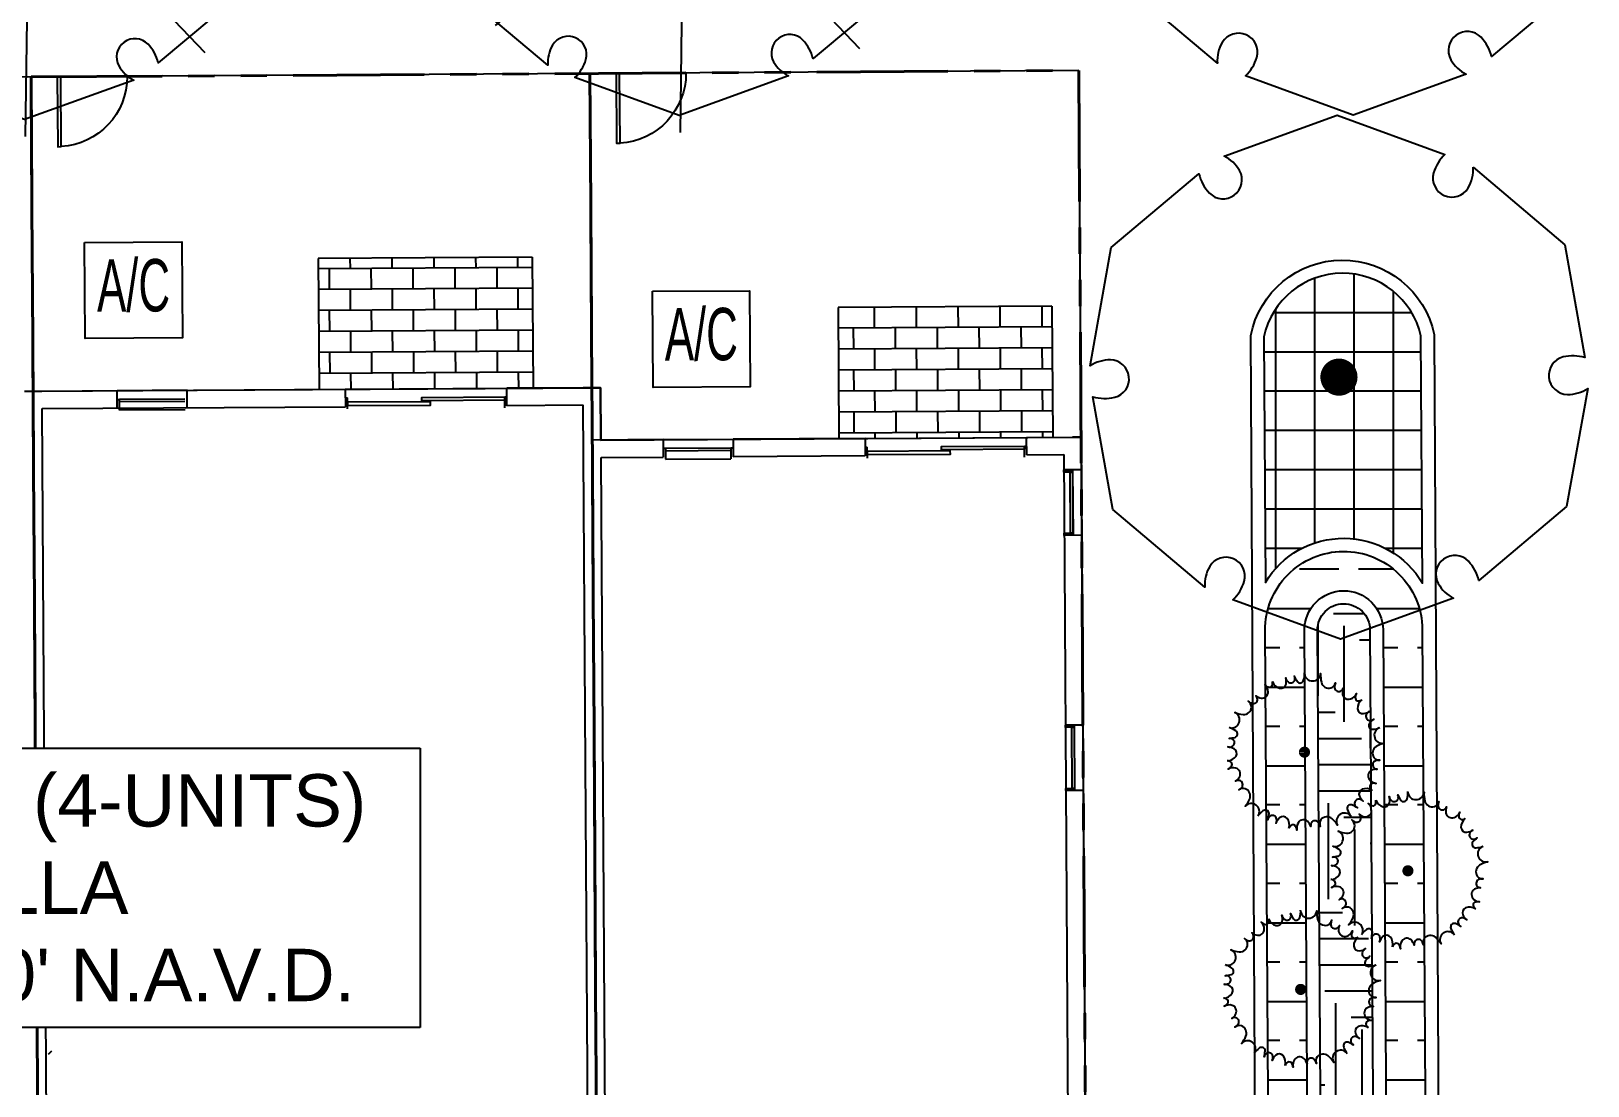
# Model space of a CAD drawing. Header units: feet. Extents: x 919634 to 928945, y 707022 to 708026.
# Drawn here: x 920405.6 to 920465.1, y 707134.8 to 707175.1 of the extents above; entities that cross this region are included whole.
import ezdxf

# ---------------------------------------------------------------- set-up
doc = ezdxf.new("R2010")
doc.units = ezdxf.units.FT
doc.header["$LTSCALE"] = 20
doc.header["$MEASUREMENT"] = 0
doc.linetypes.add('Site Plan$0$PHANTOM2', pattern=[1.25, 0.625, -0.125, 0.125, -0.125, 0.125, -0.125])
for name, color, linetype in [('-u-site-xref', 7, 'Continuous'), ('L-002', 15, 'Continuous'), ('LK-TREE-013M', 6, 'Continuous'), ('LK-TREE-025M', 2, 'Continuous'), ('LK-TREE-035M', 123, 'Continuous'), ('LK-TREE-050M', 2, 'Continuous'), ('LK-TREE-TRNK', 32, 'Continuous'), ('LP-PATT-GRND', 251, 'Continuous'), ('LP-PATT-SHAR', 4, 'Continuous'), ('LP-SHAR-BRDR-CONT', 123, 'Continuous'), ('LP-TREE', 15, 'Continuous'), ('Site Plan$0$-u-site-bldg ID', 7, 'Continuous'), ('Site Plan$0$-u-site-bldg_interior', 252, 'Continuous'), ('Site Plan$0$-u-site-fence', 4, 'Site Plan$0$FENCELINE1'), ('Site Plan$0$A-DOOR-EXT_WINDOWS', 253, 'Continuous'), ('Site Plan$0$A-HVAC-EXT', 253, 'Continuous'), ('Site Plan$0$A-STAIR', 254, 'Continuous'), ('Site Plan$0$SP-LOT PAVERS', 254, 'Continuous')]:
    doc.layers.add(name, color=color, linetype=linetype)
for name, color, linetype, lineweight in [('Site Plan$0$SP-LOT LINES', 252, 'Site Plan$0$PHANTOM2', 40), ('Site Plan$0$SP-SIDEWALK', 2, 'Continuous', 25), ('SP-BUILDING-FOOTPRINT', 1, 'Continuous', 25)]:
    doc.layers.add(name, color=color, linetype=linetype, lineweight=lineweight)
doc.layers.get('-u-site-xref').off()
doc.styles.add('Site Plan$0$ARIAL', font='arial.ttf')
doc.linetypes.add('Site Plan$0$FENCELINE1', pattern='A,0.25,-0.1,[133,ltypeshp.shx,S=0.1,R=0,X=-0.1,Y=0],-0.1,1', length=1.45)
pattern_1 = [(0.35915013, (1668.2809, -7750.9753), (-0.005014649, 0.79998428316), []), (90.35915013, (1668.2809, -7750.9753), (-0.8049989322, 0.79496963414), [0.8, -0.8])]

# ---------------------------------------------------------------- blocks, each defined once
blk = doc.blocks.new('Site Plan$0$A$C05C92244')
at = {"layer": 'Site Plan$0$A-DOOR-EXT_WINDOWS'}
blk.add_lwpolyline([(32, 32.05), (32, 0.04), (30.4, 0.04), (30.4, 32.05)], close=True, dxfattribs=at)
blk.add_arc((32.08, 32.08), 32.08, 180.05734, 267.00506, dxfattribs=at)
blk = doc.blocks.new('Site Plan')
at = {"layer": 'Site Plan$0$SP-LOT PAVERS', "extrusion": (1.16656e-06, -0.0001861, 1)}
h = blk.add_hatch(dxfattribs=at)
h.set_pattern_fill('AR-B816', color=256, scale=0.1, angle=0.35915)
h.set_pattern_definition(pattern_1)
h.paths.add_polyline_path([(920424.752, 707166.474), (920416.586, 707166.422), (920416.617, 707161.422), (920424.784, 707161.474)])
h = blk.add_hatch(dxfattribs=at)
h.set_pattern_fill('AR-B816', color=256, scale=0.1, angle=0.35915)
h.set_pattern_definition(pattern_1)
h.paths.add_polyline_path([(920444.595, 707164.598), (920436.429, 707164.547), (920436.46, 707159.547), (920444.627, 707159.598)])
at = {"layer": 'Site Plan$0$-u-site-bldg_interior', "extrusion": (1.16656e-06, -0.0001861, 1)}
for p, q in [((920405.365, 707161.364, 0.015), (920406.034, 707161.368, 0.015)), ((920406.034, 707161.368, 0.015), (920417.617, 707161.441, 0.015)), ((920411.575, 707161.403, 0.015), (920408.909, 707161.386, 0.015)), ((920408.913, 707160.72, 0.014), (920408.909, 707161.386, 0.015)), ((920411.58, 707160.736, 0.014), (920411.575, 707161.403, 0.015)), ((920417.617, 707161.441, 0.015), (920423.784, 707161.479, 0.015)), ((920417.617, 707161.441, 0.015), (920423.784, 707161.479, 0.015)), ((920417.617, 707161.441, 0.015), (920417.621, 707160.774, 0.014)), ((920426.7, 707161.498, 0.015), (920423.784, 707161.479, 0.015)), ((920423.788, 707160.813, 0.014), (920423.784, 707161.479, 0.015)), ((920427.365, 707161.502, 0.015), (920426.7, 707161.498, 0.015)), ((920427.377, 707159.502, 0.014), (920427.365, 707161.502, 0.015)), ((920406.038, 707160.702, 0.014), (920417.621, 707160.774, 0.014)), ((920406.279, 707122.286, 0.007), (920406.038, 707160.702, 0.014)), ((920408.911, 707161.049, 0.014), (920408.994, 707161.05, 0.014)), ((920408.997, 707160.637, 0.014), (920408.994, 707161.05, 0.014)), ((920411.494, 707161.065, 0.014), (920408.996, 707161.05, 0.014)), ((920411.495, 707160.973, 0.014), (920408.997, 707160.957, 0.014)), ((920411.497, 707160.652, 0.014), (920408.997, 707160.637, 0.014)), ((920417.619, 707161.111, 0.014), (920417.702, 707161.112, 0.014)), ((920417.705, 707160.691, 0.014), (920417.702, 707161.112, 0.014)), ((920423.702, 707161.15, 0.014), (920423.786, 707161.15, 0.014)), ((920423.705, 707160.729, 0.014), (920423.702, 707161.15, 0.014)), ((920426.704, 707160.831, 0.014), (920423.788, 707160.813, 0.014)), ((920426.945, 707122.415, 0.007), (920426.704, 707160.831, 0.014)), ((920429.752, 707159.517, 0.014), (920432.419, 707159.534, 0.014)), ((920429.752, 707159.517, 0.014), (920429.756, 707158.85, 0.014)), ((920437.46, 707159.565, 0.014), (920432.419, 707159.534, 0.014)), ((920432.419, 707159.534, 0.014), (920432.423, 707158.867, 0.014)), ((920437.46, 707159.565, 0.014), (920443.627, 707159.604, 0.014)), ((920437.46, 707159.565, 0.014), (920443.627, 707159.604, 0.014)), ((920437.46, 707159.565, 0.014), (920437.464, 707158.898, 0.014)), ((920443.627, 707159.604, 0.014), (920445.377, 707159.615, 0.014)), ((920443.631, 707158.937, 0.014), (920443.627, 707159.604, 0.014)), ((920445.71, 707159.617, 0.014), (920445.377, 707159.615, 0.014)), ((920445.959, 707119.868, 0.007), (920445.71, 707159.617, 0.014)), ((920427.381, 707158.835, 0.014), (920429.756, 707158.85, 0.014)), ((920427.622, 707120.419, 0.007), (920427.381, 707158.835, 0.014)), ((920429.754, 707159.188, 0.014), (920429.837, 707159.188, 0.014)), ((920429.837, 707159.188, 0.014), (920432.337, 707159.204, 0.014)), ((920429.837, 707159.188, 0.014), (920429.84, 707158.767, 0.014)), ((920429.838, 707159.095, 0.014), (920432.338, 707159.111, 0.014)), ((920432.337, 707159.204, 0.014), (920432.421, 707159.204, 0.014)), ((920432.337, 707159.204, 0.014), (920432.34, 707158.783, 0.014)), ((920437.464, 707158.898, 0.014), (920432.423, 707158.867, 0.014)), ((920437.462, 707159.236, 0.014), (920437.546, 707159.236, 0.014)), ((920437.548, 707158.816, 0.014), (920437.546, 707159.236, 0.014)), ((920443.546, 707159.274, 0.014), (920443.629, 707159.274, 0.014)), ((920443.548, 707158.853, 0.014), (920443.546, 707159.274, 0.014)), ((920443.631, 707158.937, 0.014), (920445.048, 707158.946, 0.014)), ((920445.048, 707158.946, 0.014), (920445.272, 707123.197, 0.007)), ((920429.84, 707158.767, 0.014), (920432.34, 707158.783, 0.014)), ((920445.718, 707158.367, 0.014), (920445.051, 707158.363, 0.014)), ((920445.384, 707158.365, 0.014), (920445.4, 707155.865, 0.013)), ((920445.734, 707155.867, 0.013), (920445.067, 707155.863, 0.013)), ((920445.779, 707148.617, 0.012), (920445.112, 707148.613, 0.012)), ((920445.445, 707148.615, 0.012), (920445.461, 707146.115, 0.012)), ((920445.795, 707146.117, 0.012), (920445.128, 707146.113, 0.012))]:
    blk.add_line(p, q, dxfattribs=at)
at = {"layer": 'Site Plan$0$-u-site-bldg_interior', "ltscale": 0.25, "extrusion": (1.16656e-06, -0.0001861, 1)}
blk.add_line((920429.752, 707159.517, 0.014), (920427.044, 707159.5, 0.014), dxfattribs=at)
at = {"layer": 'Site Plan$0$-u-site-bldg_interior', "extrusion": (1.16656e-06, -0.0001861, 1), "elevation": -130.515}
for points in [[(920417.704, 707160.808), (920420.874, 707160.828), (920420.873, 707160.953), (920417.703, 707160.933)], [(920423.703, 707161.013), (920420.539, 707160.993), (920420.538, 707161.118), (920423.702, 707161.138)], [(920437.547, 707158.933), (920440.717, 707158.953), (920440.716, 707159.078), (920437.547, 707159.058)], [(920443.546, 707159.137), (920440.382, 707159.117), (920440.382, 707159.242), (920443.546, 707159.262)], [(920445.052, 707158.351), (920445.384, 707158.353), (920445.385, 707158.269), (920445.053, 707158.267)], [(920445.292, 707158.269), (920445.385, 707158.269), (920445.399, 707155.936), (920445.307, 707155.935)], [(920445.4, 707155.853), (920445.067, 707155.851), (920445.066, 707155.934), (920445.399, 707155.936)], [(920445.113, 707148.601), (920445.445, 707148.603), (920445.446, 707148.52), (920445.114, 707148.517)], [(920445.353, 707148.519), (920445.446, 707148.52), (920445.461, 707146.186), (920445.368, 707146.186)], [(920445.461, 707146.103), (920445.128, 707146.101), (920445.128, 707146.184), (920445.461, 707146.186)]]:
    blk.add_lwpolyline(points, close=True, dxfattribs=at)
at = {"layer": 'Site Plan$0$-u-site-fence', "ltscale": 0.15, "extrusion": (1.16656e-06, -0.0001861, 1)}
for p, q in [((920445.622, 707173.617, 0.017), (920365.624, 707173.115, 0.017)), ((920405.698, 707161.366, 0.015), (920405.623, 707173.366, 0.017)), ((920427.031, 707161.5, 0.015), (920426.956, 707173.5, 0.017)), ((920445.71, 707159.617, 0.014), (920445.622, 707173.617, 0.017))]:
    blk.add_line(p, q, dxfattribs=at)
at = {"layer": 'Site Plan$0$A-HVAC-EXT', "extrusion": (1.16656e-06, -0.0001861, 1), "elevation": -130.515}
for points in [[(920407.664, 707167.033), (920411.376, 707167.056), (920411.399, 707163.39), (920407.687, 707163.367)], [(920429.343, 707165.169), (920433.054, 707165.192), (920433.077, 707161.526), (920429.366, 707161.502)]]:
    blk.add_lwpolyline(points, close=True, dxfattribs=at)
at = {"layer": 'Site Plan$0$A-STAIR', "extrusion": (1.16656e-06, -0.0001861, 1)}
for p, q in [((920406.378, 707139.703, 0.01), (920406.253, 707139.702, 0.01)), ((920406.404, 707136.162, 0.01), (920406.276, 707136.036, 0.01))]:
    blk.add_line(p, q, dxfattribs=at)
at = {"layer": 'Site Plan$0$SP-LOT LINES', "ltscale": 0.4, "extrusion": (1.16656e-06, -0.0001861, 1)}
for p, q in [((920365.624, 707173.115, 0.017), (920445.622, 707173.617, 0.017)), ((920405.623, 707173.366, 0.017), (920406.187, 707083.368)), ((920406.187, 707083.368), (920405.623, 707173.366, 0.017)), ((920426.956, 707173.5, 0.017), (920427.52, 707083.501)), ((920427.52, 707083.501), (920426.956, 707173.5, 0.017)), ((920445.622, 707173.617, 0.017), (920446.186, 707083.618))]:
    blk.add_line(p, q, dxfattribs=at)
at = {"layer": 'Site Plan$0$SP-SIDEWALK', "extrusion": (1.16656e-06, -0.0001861, 1)}
for p, q in [((920424.752, 707166.486, 0.015), (920416.586, 707166.434, 0.015)), ((920416.586, 707166.434, 0.015), (920416.617, 707161.435, 0.015)), ((920424.752, 707166.486, 0.015), (920424.784, 707161.486, 0.015)), ((920444.595, 707164.61, 0.015), (920436.429, 707164.559, 0.015)), ((920436.429, 707164.559, 0.015), (920436.46, 707159.559, 0.014)), ((920444.595, 707164.61, 0.015), (920444.627, 707159.61, 0.014))]:
    blk.add_line(p, q, dxfattribs=at)
at = {"layer": 'Site Plan$0$-u-site-fence', "ltscale": 0.01, "extrusion": (1.16656e-06, -0.0001861, 1), "xscale": -0.08333333333333327, "yscale": 0.08333333333333337, "zscale": 0.08333333333333334, "rotation": 0.3591501553831215}
for p in [(920409.303, 707170.706, -130.515), (920430.64, 707170.84, -130.515)]:
    blk.add_blockref('Site Plan$0$A$C05C92244', p, dxfattribs=at)
at = {"layer": 'Site Plan$0$A-HVAC-EXT', "extrusion": (1.16656e-06, -0.0001861, 1), "style": 'Site Plan$0$ARIAL', "width": 0.6}
for p in [(920408.139, 707164.387, -130.515), (920429.817, 707162.523, -130.515)]:
    blk.add_text('A/C', height=2, rotation=0.35915, dxfattribs=at).set_placement(p)
at = {"layer": 'Site Plan$0$-u-site-bldg ID', "insert": (920405.534, 707146.742), "char_height": 2, "width": 27.88033, "attachment_point": 2, "style": 'Site Plan$0$ARIAL', "bg_fill": 19, "box_fill_scale": 1.5, "bg_fill_color": 256, "bg_fill_transparency": 0}
blk.add_mtext("BLDG. 24 (4-UNITS)\\PVILLA\\PF.F. 14.50' N.A.V.D.", dxfattribs=at)
blk = doc.blocks.new('TREE-SIMP-027')
at = {"layer": 'LK-TREE-050M'}
blk.add_lwpolyline([(0.2708, 0.4238), (0.4563, 0.2673), (0.4966, 0.0396, 0.127189), (0.4527, 0.0407, 0.875318), (0.4614, -0.0349, 0.149076), (0.5024, -0.0227), (0.4596, -0.2615), (0.2826, -0.4103, 0.127189), (0.2616, -0.3718, 0.875318), (0.2005, -0.417, 0.149076), (0.2316, -0.4464), (0.0033, -0.5288), (-0.214, -0.4499, 0.127189), (-0.1912, -0.4124, 0.875318), (-0.2609, -0.3821, 0.149076), (-0.2708, -0.4238), (-0.4563, -0.2673), (-0.4966, -0.0396, 0.127189), (-0.4527, -0.0407, 0.875318), (-0.4614, 0.0349, 0.149076), (-0.5024, 0.0227), (-0.4596, 0.2615), (-0.2826, 0.4103, 0.127189), (-0.2616, 0.3718, 0.875318), (-0.2005, 0.417, 0.149076), (-0.2316, 0.4464), (-0.0033, 0.5288), (0.214, 0.4499, 0.127189), (0.1912, 0.4124, 0.875318), (0.2609, 0.3821, 0.149076)], format="xyb", close=True, dxfattribs=at)
at = {"layer": 'LK-TREE-TRNK', "const_width": 0.0375}
blk.add_lwpolyline([(-0.0187, 0, 1), (0.0188, 0, 1)], format="xyb", close=True, dxfattribs=at)
blk = doc.blocks.new('TREE-DCID-109')
at = {"layer": 'LK-TREE-013M'}
for q in [(-0.2167, 0.4824), (-0.3601, 0.4331), (0.5178, -0.1757), (0.5412, -0.0897)]:
    blk.add_line((0, 0), q, dxfattribs=at)
at = {"layer": 'LK-TREE-025M'}
for q in [(0.3255, 0.4361), (-0.538, -0.1671), (-0.3929, -0.3378)]:
    blk.add_line((0, 0), q, dxfattribs=at)
at = {"layer": 'LK-TREE-035M'}
for q in [(0.1554, 0.5017), (-0.4146, 0.324), (-0.0073, -0.5611), (0.3673, -0.3859)]:
    blk.add_line((0, 0), q, dxfattribs=at)
at = {"layer": 'LK-TREE-050M'}
blk.add_lwpolyline([(0.2585, 0.4269), (0.4439, 0.2704), (0.4843, 0.0427, 0.127189), (0.4404, 0.0438, 0.875318), (0.449, -0.0318, 0.149076), (0.4901, -0.0195), (0.4473, -0.2584), (0.2703, -0.4072, 0.127189), (0.2492, -0.3686, 0.875318), (0.1881, -0.4139, 0.149076), (0.2192, -0.4433), (-0.009, -0.5257), (-0.2264, -0.4468, 0.127189), (-0.2035, -0.4093, 0.875318), (-0.2732, -0.379, 0.149076), (-0.2831, -0.4206), (-0.4686, -0.2642), (-0.509, -0.0365, 0.127189), (-0.4651, -0.0376, 0.875318), (-0.4737, 0.038, 0.149076), (-0.5147, 0.0258), (-0.4719, 0.2646), (-0.2949, 0.4134, 0.127189), (-0.2739, 0.3749, 0.875318), (-0.2128, 0.4201, 0.149076), (-0.2439, 0.4495), (-0.0157, 0.5319), (0.2017, 0.453, 0.127189), (0.1788, 0.4155, 0.875318), (0.2486, 0.3852, 0.149076)], format="xyb", close=True, dxfattribs=at)
at = {"layer": 'LK-TREE-TRNK', "const_width": 0.0375}
blk.add_lwpolyline([(-0.0188, 0, 1), (0.0188, 0, 1)], format="xyb", close=True, dxfattribs=at)
blk = doc.blocks.new('TREE-SIMP-050')
at = {"layer": 'LK-TREE-050M'}
for points in [[(-0.217, 0.477, 0.231941), (-0.168, 0.432, 0.403646), (-0.125, 0.46, 0.128377), (-0.127, 0.503, 0.200456), (-0.111, 0.476, 0.512109), (-0.068, 0.483, 0.244908), (-0.069, 0.514, 0.019838), (-0.05, 0.478, 0.649211), (-0.006, 0.487, 0.098861), (0, 0.536)], [(0, 0.532, 0.92387), (0.109, 0.532, 0.068201), (0.114, 0.473, 0.418161), (0.179, 0.435, 0.237434), (0.21, 0.468, 0.084258), (0.203, 0.442, 0.532572), (0.243, 0.413, 0.225968), (0.262, 0.433, 0.121249), (0.257, 0.391, 0.454143), (0.312, 0.36, 0.210611), (0.351, 0.396, 0.143881), (0.344, 0.362, 0.352237), (0.367, 0.347, 0.123809), (0.387, 0.355)], [(-0.506, 0.165, 0.92387), (-0.472, 0.268, 0.068201), (-0.415, 0.254, 0.418161), (-0.359, 0.305, 0.237434), (-0.38, 0.344, 0.084258), (-0.357, 0.33, 0.532572), (-0.318, 0.359, 0.225968), (-0.33, 0.382, 0.121249), (-0.292, 0.366, 0.454143), (-0.246, 0.408, 0.210611), (-0.268, 0.456, 0.143881), (-0.238, 0.439, 0.352237), (-0.217, 0.456, 0.123809), (-0.218, 0.478)], [(0.387, 0.354, 0.231941), (0.359, 0.293, 0.403646), (0.399, 0.261, 0.128377), (0.439, 0.276, 0.200456), (0.418, 0.253, 0.512109), (0.439, 0.214, 0.244908), (0.468, 0.224, 0.019838), (0.439, 0.195, 0.649211), (0.461, 0.156, 0.098861), (0.51, 0.166)], [(-0.521, -0.059, 0.231941), (-0.463, -0.026, 0.403646), (-0.476, 0.023, 0.128377), (-0.518, 0.035, 0.200456), (-0.487, 0.041, 0.512109), (-0.481, 0.084, 0.244908), (-0.51, 0.093, 0.019838), (-0.47, 0.1, 0.649211), (-0.465, 0.144, 0.098861), (-0.51, 0.166)], [(0.506, 0.165, 0.92387), (0.54, 0.061, 0.068201), (0.485, 0.038, 0.418161), (0.469, -0.036, 0.237434), (0.51, -0.055, 0.084258), (0.483, -0.057, 0.532572), (0.468, -0.103, 0.225968), (0.492, -0.115, 0.121249), (0.451, -0.124, 0.454143), (0.439, -0.186, 0.210611), (0.485, -0.211, 0.143881), (0.451, -0.215, 0.352237), (0.443, -0.241, 0.123809), (0.457, -0.259)], [(-0.313, -0.431, 0.92387), (-0.401, -0.366, 0.068201), (-0.37, -0.316, 0.418161), (-0.401, -0.247, 0.237434), (-0.445, -0.255, 0.084258), (-0.424, -0.238, 0.532572), (-0.439, -0.192, 0.225968), (-0.466, -0.196, 0.121249), (-0.438, -0.165, 0.454143), (-0.464, -0.108, 0.210611), (-0.517, -0.114, 0.143881), (-0.491, -0.091, 0.352237), (-0.501, -0.065, 0.123809), (-0.522, -0.059)], [(0.456, -0.258, 0.231941), (0.39, -0.251, 0.403646), (0.371, -0.298, 0.128377), (0.398, -0.332, 0.200456), (0.37, -0.319, 0.512109), (0.339, -0.351, 0.244908), (0.358, -0.376, 0.019838), (0.321, -0.357, 0.649211), (0.291, -0.39, 0.098861), (0.315, -0.434)], [(-0.105, -0.514, 0.231941), (-0.118, -0.448, 0.403646), (-0.169, -0.445, 0.128377), (-0.193, -0.481, 0.200456), (-0.189, -0.45, 0.512109), (-0.229, -0.431, 0.244908), (-0.247, -0.457, 0.019838), (-0.24, -0.416, 0.649211), (-0.281, -0.398, 0.098861), (-0.315, -0.434)], [(0.313, -0.431, 0.92387), (0.224, -0.495, 0.068201), (0.186, -0.449, 0.418161), (0.111, -0.457, 0.237434), (0.106, -0.502, 0.084258), (0.095, -0.477, 0.532572), (0.047, -0.477, 0.225968), (0.043, -0.504, 0.121249), (0.021, -0.467, 0.454143), (-0.041, -0.475, 0.210611), (-0.051, -0.527, 0.143881), (-0.065, -0.495, 0.352237), (-0.093, -0.496, 0.123809), (-0.105, -0.514)]]:
    blk.add_lwpolyline(points, format="xyb", dxfattribs=at)
at = {"layer": 'LK-TREE-TRNK', "const_width": 0.0375}
blk.add_lwpolyline([(-0.019, 0, 1), (0.019, 0, 1)], format="xyb", close=True, dxfattribs=at)

msp = doc.modelspace()

# ---------------------------------------------------------------- block references
at = {"layer": '-u-site-xref'}
msp.add_blockref('Site Plan', (0, 0), dxfattribs=at)

# ---------------------------------------------------------------- next in the draw order: hatches: boundary and pattern name
at = {"layer": 'LP-PATT-GRND', "extrusion": (8.89633e-07, 5.57734e-09, 1)}
h = msp.add_hatch(dxfattribs=at)
h.set_pattern_fill('ANSI33', color=256, scale=12, angle=135)
h.set_pattern_definition([(180, (918490.5464, 708491.0642), (-2e-16, -3), []), (180, (918489.0464, 708492.5642), (-2e-16, -3), [1.5, -0.75])])
edge = h.paths.add_edge_path()
edge.add_line((920458.736, 707152.269), (920458.884, 707128.587))
edge.add_arc((920455.884, 707128.569), 3, -89.6405, 0.3595, ccw=False)
edge.add_arc((920455.884, 707128.569), 3, 180.3595, 270.3595, ccw=False)
edge.add_line((920452.884, 707128.55), (920452.736, 707152.231))
edge.add_arc((920455.736, 707152.25), 3, 90.3595, 180.3595, ccw=False)
edge.add_arc((920455.736, 707152.25), 3, 0.3595, 90.3595, ccw=False)
edge = h.paths.add_edge_path(flags=16)
edge.add_line((920457.236, 707152.259), (920457.384, 707128.578))
edge.add_arc((920455.884, 707128.569), 1.5, -89.6405, 0.3595, ccw=False)
edge.add_arc((920455.884, 707128.569), 1.5, 180.3595, 270.3595, ccw=False)
edge.add_line((920454.384, 707128.559), (920454.236, 707152.24))
edge.add_arc((920455.736, 707152.25), 1.5, 90.3595, 180.3595, ccw=False)
edge.add_arc((920455.736, 707152.25), 1.5, 0.3595, 90.3595, ccw=False)
at = {"layer": 'LP-PATT-SHAR'}
h = msp.add_hatch(dxfattribs=at)
h.set_pattern_fill('ANSI37', color=256, scale=12, angle=45)
h.set_pattern_definition([(90, (920073.6372, 707174.875), (-1.5, 0), []), (180, (920073.6372, 707174.875), (-1e-16, -1.5), [])])
edge = h.paths.add_edge_path()
edge.add_line((920452.686, 707163.44), (920452.745, 707154.068))
edge.add_arc((920455.736, 707152.25), 3.5, 30.70269, 148.70963, ccw=False)
edge.add_line((920458.745, 707154.037), (920458.686, 707163.477))
edge.add_arc((920455.69, 707162.802), 3.071, 12.69598, 168.02197)
h = msp.add_hatch(dxfattribs=at)
h.set_pattern_fill('LAFX-A220-HBDASH', color=256, scale=22, pattern_type=2)
h.set_pattern_definition([(0, (920748.728, 707116.092), (0, 22), [3.6667, -18.3333]), (0, (920747.728, 707117.092), (0, 22), [3.6667, -18.3333]), (0, (920746.728, 707118.092), (0, 22), [3.6667, -18.3333]), (0, (920745.728, 707119.092), (0, 22), [3.6667, -18.3333]), (0, (920744.728, 707120.092), (0, 22), [3.6667, -18.3333]), (0, (920751.328, 707120.86), (0, 22), [3.6667, -18.3333]), (0, (920743.727, 707121.092), (0, 22), [3.6667, -18.3333]), (0, (920750.328, 707121.86), (0, 22), [3.6667, -18.3333]), (0, (920742.728, 707122.092), (0, 22), [3.6667, -18.3333]), (0, (920749.328, 707122.86), (0, 22), [3.6667, -18.3333]), (0, (920741.727, 707123.092), (0, 22), [3.6667, -18.3333]), (0, (920748.328, 707123.86), (0, 22), [3.6667, -18.3333]), (0, (920740.728, 707124.092), (0, 22), [3.6667, -18.3333]), (0, (920747.328, 707124.86), (0, 22), [3.6667, -18.3333]), (0, (920739.728, 707125.092), (0, 22), [3.6667, -18.3333]), (0, (920754.003, 707125.45), (0, 22), [3.6667, -18.3333]), (0, (920746.328, 707125.86), (0, 22), [3.6667, -18.3333]), (0, (920738.728, 707126.092), (0, 22), [3.6667, -18.3333]), (0, (920753.003, 707126.45), (0, 22), [3.6667, -18.3333]), (0, (920745.328, 707126.86), (0, 22), [3.6667, -18.3333]), (0, (920737.728, 707127.092), (0, 22), [3.6667, -18.3333]), (0, (920752.003, 707127.45), (0, 22), [3.6667, -18.3333]), (0, (920744.328, 707127.86), (0, 22), [3.6667, -18.3333]), (0, (920736.728, 707128.092), (0, 22), [3.6667, -18.3333]), (0, (920751.003, 707128.45), (0, 22), [3.6667, -18.3333]), (0, (920743.328, 707128.86), (0, 22), [3.6667, -18.3333]), (0, (920735.728, 707129.092), (0, 22), [3.6667, -18.3333]), (0, (920750.003, 707129.45), (0, 22), [3.6667, -18.3333]), (0, (920742.328, 707129.86), (0, 22), [3.6667, -18.3333]), (0, (920734.728, 707130.092), (0, 22), [3.6667, -18.3333]), (0, (920749.003, 707130.45), (0, 22), [3.6667, -18.3333]), (0, (920741.328, 707130.86), (0, 22), [3.6667, -18.3333]), (0, (920733.728, 707131.092), (0, 22), [3.6667, -18.3333]), (0, (920748.003, 707131.45), (0, 22), [3.6667, -18.3333]), (0, (920740.328, 707131.86), (0, 22), [3.6667, -18.3333]), (0, (920732.728, 707132.092), (0, 22), [3.6667, -18.3333]), (0, (920747.003, 707132.45), (0, 22), [3.6667, -18.3333]), (0, (920739.328, 707132.86), (0, 22), [3.6667, -18.3333]), (0, (920731.728, 707133.092), (0, 22), [3.6667, -18.3333]), (0, (920746.003, 707133.45), (0, 22), [3.6667, -18.3333]), (0, (920738.328, 707133.86), (0, 22), [3.6667, -18.3333]), (0, (920730.727, 707134.092), (0, 22), [3.6667, -18.3333]), (0, (920745.003, 707134.45), (0, 22), [3.6667, -18.3333]), (0, (920737.328, 707134.86), (0, 22), [3.6667, -18.3333]), (0, (920729.728, 707135.092), (0, 22), [3.6667, -18.3333]), (0, (920744.003, 707135.45), (0, 22), [3.6667, -18.3333]), (0, (920736.328, 707135.86), (0, 22), [3.6667, -18.3333]), (0, (920728.728, 707136.092), (0, 22), [3.6667, -18.3333]), (0, (920743.003, 707136.45), (0, 22), [3.6667, -18.3333]), (0, (920735.328, 707136.86), (0, 22), [3.6667, -18.3333]), (0, (920727.728, 707136.954), (0, 22), [3.6667, -18.3333]), (0, (920742.003, 707137.45), (0, 22), [3.6667, -18.3333]), (0, (920734.328, 707137.86), (0, 22), [3.6667, -18.3333]), (0, (920741.003, 707138.45), (0, 22), [3.6667, -18.3333]), (0, (920733.328, 707138.86), (0, 22), [3.6667, -18.3333]), (0, (920740.003, 707139.45), (0, 22), [3.6667, -18.3333]), (0, (920732.328, 707139.86), (0, 22), [3.6667, -18.3333]), (0, (920739.003, 707140.45), (0, 22), [3.6667, -18.3333]), (0, (920731.328, 707140.86), (0, 22), [3.6667, -18.3333]), (0, (920738.003, 707141.45), (0, 22), [3.6667, -18.3333]), (0, (920730.328, 707141.722), (0, 22), [3.6667, -18.3333]), (0, (920737.003, 707142.45), (0, 22), [3.6667, -18.3333]), (0, (920736.003, 707143.45), (0, 22), [3.6667, -18.3333]), (0, (920735.003, 707144.45), (0, 22), [3.6667, -18.3333]), (0, (920734.003, 707145.45), (0, 22), [3.6667, -18.3333]), (0, (920733.003, 707146.313), (0, 22), [3.6667, -18.3333]), (90, (920754.42, 707121.313), (-22, 1e-15), [3.6667, -18.3333]), (90, (920753.42, 707122.313), (-22, 1e-15), [3.6667, -18.3333]), (90, (920752.42, 707123.313), (-22, 1e-15), [3.6667, -18.3333]), (90, (920751.744, 707116.722), (-22, 1e-15), [3.6667, -18.3333]), (90, (920751.42, 707124.313), (-22, 1e-15), [3.6667, -18.3333]), (90, (920750.744, 707117.722), (-22, 1e-15), [3.6667, -18.3333]), (90, (920750.42, 707125.313), (-22, 1e-15), [3.6667, -18.3333]), (90, (920749.744, 707118.722), (-22, 1e-15), [3.6667, -18.3333]), (90, (920749.42, 707126.313), (-22, 1e-15), [3.6667, -18.3333]), (90, (920749.144, 707111.954), (-22, 1e-15), [3.6667, -18.3333]), (90, (920748.744, 707119.722), (-22, 1e-15), [3.6667, -18.3333]), (90, (920748.42, 707127.313), (-22, 1e-15), [3.6667, -18.3333]), (90, (920748.144, 707112.954), (-22, 1e-15), [3.6667, -18.3333]), (90, (920747.744, 707120.722), (-22, 1e-15), [3.6667, -18.3333]), (90, (920747.42, 707128.313), (-22, 1e-15), [3.6667, -18.3333]), (90, (920747.144, 707113.954), (-22, 1e-15), [3.6667, -18.3333]), (90, (920746.744, 707121.722), (-22, 1e-15), [3.6667, -18.3333]), (90, (920746.42, 707129.313), (-22, 1e-15), [3.6667, -18.3333]), (90, (920746.144, 707114.954), (-22, 1e-15), [3.6667, -18.3333]), (90, (920745.744, 707122.722), (-22, 1e-15), [3.6667, -18.3333]), (90, (920745.42, 707130.313), (-22, 1e-15), [3.6667, -18.3333]), (90, (920745.144, 707115.954), (-22, 1e-15), [3.6667, -18.3333]), (90, (920744.744, 707123.722), (-22, 1e-15), [3.6667, -18.3333]), (90, (920744.42, 707131.313), (-22, 1e-15), [3.6667, -18.3333]), (90, (920744.144, 707116.955), (-22, 1e-15), [3.6667, -18.3333]), (90, (920743.744, 707124.722), (-22, 1e-15), [3.6667, -18.3333]), (90, (920743.42, 707132.313), (-22, 1e-15), [3.6667, -18.3333]), (90, (920743.144, 707117.954), (-22, 1e-15), [3.6667, -18.3333]), (90, (920742.744, 707125.722), (-22, 1e-15), [3.6667, -18.3333]), (90, (920742.42, 707133.313), (-22, 1e-15), [3.6667, -18.3333]), (90, (920742.144, 707118.955), (-22, 1e-15), [3.6667, -18.3333]), (90, (920741.744, 707126.722), (-22, 1e-15), [3.6667, -18.3333]), (90, (920741.42, 707134.313), (-22, 1e-15), [3.6667, -18.3333]), (90, (920741.144, 707119.954), (-22, 1e-15), [3.6667, -18.3333]), (90, (920740.744, 707127.722), (-22, 1e-15), [3.6667, -18.3333]), (90, (920740.42, 707135.313), (-22, 1e-15), [3.6667, -18.3333]), (90, (920740.144, 707120.955), (-22, 1e-15), [3.6667, -18.3333]), (90, (920739.744, 707128.722), (-22, 1e-15), [3.6667, -18.3333]), (90, (920739.42, 707136.313), (-22, 1e-15), [3.6667, -18.3333]), (90, (920739.144, 707121.954), (-22, 1e-15), [3.6667, -18.3333]), (90, (920738.744, 707129.722), (-22, 1e-15), [3.6667, -18.3333]), (90, (920738.42, 707137.313), (-22, 1e-15), [3.6667, -18.3333]), (90, (920738.144, 707122.954), (-22, 1e-15), [3.6667, -18.3333]), (90, (920737.744, 707130.722), (-22, 1e-15), [3.6667, -18.3333]), (90, (920737.42, 707138.313), (-22, 1e-15), [3.6667, -18.3333]), (90, (920737.144, 707123.954), (-22, 1e-15), [3.6667, -18.3333]), (90, (920736.744, 707131.722), (-22, 1e-15), [3.6667, -18.3333]), (90, (920736.42, 707139.313), (-22, 1e-15), [3.6667, -18.3333]), (90, (920736.144, 707124.954), (-22, 1e-15), [3.6667, -18.3333]), (90, (920735.744, 707132.722), (-22, 1e-15), [3.6667, -18.3333]), (90, (920735.42, 707140.313), (-22, 1e-15), [3.6667, -18.3333]), (90, (920735.144, 707125.954), (-22, 1e-15), [3.6667, -18.3333]), (90, (920734.744, 707133.722), (-22, 1e-15), [3.6667, -18.3333]), (90, (920734.42, 707141.313), (-22, 1e-15), [3.6667, -18.3333]), (90, (920734.144, 707126.954), (-22, 1e-15), [3.6667, -18.3333]), (90, (920733.744, 707134.722), (-22, 1e-15), [3.6667, -18.3333]), (90, (920733.42, 707142.175), (-22, 1e-15), [3.6667, -18.3333]), (90, (920733.144, 707127.955), (-22, 1e-15), [3.6667, -18.3333]), (90, (920732.744, 707135.722), (-22, 1e-15), [3.6667, -18.3333]), (90, (920732.144, 707128.954), (-22, 1e-15), [3.6667, -18.3333]), (90, (920731.744, 707136.722), (-22, 1e-15), [3.6667, -18.3333]), (90, (920731.144, 707129.955), (-22, 1e-15), [3.6667, -18.3333]), (90, (920730.744, 707137.584), (-22, 1e-15), [3.6667, -18.3333]), (90, (920730.144, 707130.954), (-22, 1e-15), [3.6667, -18.3333]), (90, (920729.144, 707131.955), (-22, 1e-15), [3.6667, -18.3333]), (90, (920728.144, 707132.817), (-22, 1e-15), [3.6667, -18.3333])])
edge = h.paths.add_edge_path()
edge.add_line((920456.736, 707152.256), (920456.884, 707128.575))
edge.add_arc((920455.884, 707128.569), 1, -89.6405, 0.3595, ccw=False)
edge.add_arc((920455.884, 707128.569), 1, 180.3595, 270.3595, ccw=False)
edge.add_line((920454.884, 707128.562), (920454.736, 707152.244))
edge.add_arc((920455.736, 707152.25), 1, 90.3595, 180.3595, ccw=False)
edge.add_arc((920455.736, 707152.25), 1, 0.3595, 90.3595, ccw=False)

# ---------------------------------------------------------------- next in the draw order: linework, layer by layer
at = {"layer": 'L-002', "extrusion": (8.89633e-07, 5.57734e-09, 1), "elevation": 0.834}
for points in [[(920459.186, 707163.533), (920459.384, 707128.591, -0.414214), (920455.906, 707125.069, -0.414214), (920452.384, 707128.547), (920452.186, 707163.489, -0.817942)], [(920458.736, 707152.269), (920458.884, 707128.587, -0.414214), (920455.903, 707125.569), (920455.903, 707125.569, -0.414214), (920452.884, 707128.55), (920452.736, 707152.231, -0.414214), (920455.717, 707155.25), (920455.717, 707155.25, -0.414214)], [(920457.236, 707152.259), (920457.384, 707128.578, -0.414214), (920455.894, 707127.069, -0.414214), (920454.384, 707128.559), (920454.236, 707152.24, -0.414214), (920455.727, 707153.75, -0.414214)]]:
    msp.add_lwpolyline(points, format="xyb", close=True, dxfattribs=at)
at = {"layer": 'LP-SHAR-BRDR-CONT', "elevation": -0.121, "flags": 128}
msp.add_lwpolyline([(920452.686, 707163.44), (920452.745, 707154.068, -0.565813), (920458.745, 707154.037), (920458.686, 707163.477, 0.804926)], format="xyb", close=True, dxfattribs=at)
at = {"layer": 'LP-SHAR-BRDR-CONT', "extrusion": (8.89633e-07, 5.57734e-09, 1), "elevation": 0.012}
msp.add_lwpolyline([(920456.736, 707152.256), (920456.884, 707128.575, -0.414214), (920455.891, 707127.569, -0.414214), (920454.884, 707128.562), (920454.736, 707152.244, -0.414214), (920455.73, 707153.25, -0.414214)], format="xyb", close=True, dxfattribs=at)
at = {"layer": 'SP-BUILDING-FOOTPRINT'}
msp.add_lwpolyline([(920405.365, 707161.364), (920427.365, 707161.502), (920427.377, 707159.502), (920445.71, 707159.617), (920445.959, 707119.868), (920445.625, 707119.866), (920445.659, 707114.616), (920438.753, 707114.572), (920438.72, 707119.822), (920426.96, 707119.749), (920426.947, 707121.748), (920406.281, 707121.619), (920406.288, 707120.536), (920394.871, 707120.464)], dxfattribs=at)

# ---------------------------------------------------------------- next in the draw order: block references
at = {"layer": 'LP-TREE'}
for name, p, xscale, yscale, zscale in [('TREE-SIMP-027', (920456.033, 707181.913), 18.91141011540282, 18.91141011540282, 15.03416260495856), ('TREE-DCID-109', (920405.53, 707181.362, 0), 18.29877919221403, 18.29877919221403, 18.29877919221403), ('TREE-DCID-109', (920430.529, 707181.518, 0), 18.29877919221403, 18.29877919221403, 18.29877919221403), ('TREE-SIMP-027', (920455.553, 707161.904, -0.121), 18.91141011540282, 18.91141011540282, 15.03416260495856), ('TREE-SIMP-050', (920454.238, 707147.583, 0.012), 5.644272837357521, 5.644272837357521, 5.644272837357521), ('TREE-SIMP-050', (920458.187, 707143.053, 0.012), 5.644272837357521, 5.644272837357521, 5.644272837357521), ('TREE-SIMP-050', (920454.092, 707138.523, 0.012), 5.644272837357521, 5.644272837357521, 5.644272837357521)]:
    msp.add_blockref(name, p, dxfattribs=dict(at, xscale=xscale, yscale=yscale, zscale=zscale))

doc.saveas('drawing.dxf')
